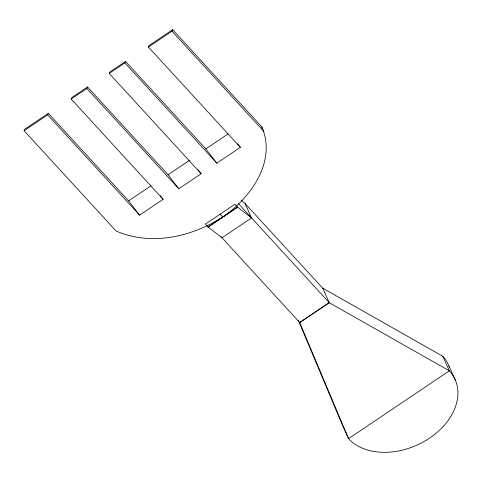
<?xml version="1.0" encoding="UTF-8"?>
<svg xmlns="http://www.w3.org/2000/svg" width="482" height="482" viewBox="0 0 482 482"><rect width="100%" height="100%" fill="white"/><g stroke="black" fill="none" stroke-linecap="round" stroke-linejoin="round"><path stroke-width="0.72" d="M216.828 163.187L205.826 148.902L125.579 61.395L124.874 62.913L216.828 163.187L240.379 147.335L148.426 47.061L149.113 45.525L172.664 29.673L261.895 126.989C276.692 161.651 250.652 198.018 222.702 216.912C191.788 237.03 150.902 246.242 116.048 230.992L24.1 130.718L24.781 129.176L48.327 113.336L128.592 200.874L139.593 215.153L163.133 199.313L160.379 195.746M24.1 130.718L47.64 114.879L48.327 113.336M163.133 199.313L71.179 99.039L71.866 97.497L87.525 86.959L168.067 174.791L178.792 188.775L201.163 173.725L198.036 169.646M71.179 99.039L86.844 88.501L87.525 86.959M148.426 47.061L171.978 31.216L172.664 29.673M201.163 173.725L109.215 73.451L109.92 71.932L125.579 61.395M109.215 73.451L124.874 62.913M128.592 200.874L150.89 185.865M205.826 148.902L228.137 133.888M168.067 174.791L189.818 160.157M251.55 217.918L222.015 237.789L208.067 227.016L205.386 224.094L234.915 204.223L237.602 207.152L251.55 217.918L245.013 203.446L241.078 200.048M245.013 203.446L322.687 288.158L442.777 356.276L449.351 370.833A61.545 44.193 -24.3 0 1 429.552 438.12A61.545 44.193 -24.3 0 1 348.546 438.656L299.69 322.494L329.224 302.624L238.494 203.687M221.009 236.692L299.726 322.579L329.26 302.708L449.351 370.833L348.546 438.656L341.973 424.106L298.388 320.464M171.978 31.216L263.931 131.49M220.166 214.153L222.702 216.912M86.844 88.501L178.792 188.775M47.64 114.879L139.593 215.153M237.626 143.769L240.379 147.335M448.983 366.073L455.556 380.623M322.687 288.158L329.26 302.708M261.895 126.989L262.142 128.417M442.777 356.276A61.545 44.193 -24.3 0 1 449.489 367.417M237.602 207.152L208.067 227.016L237.602 207.152"/></g></svg>
